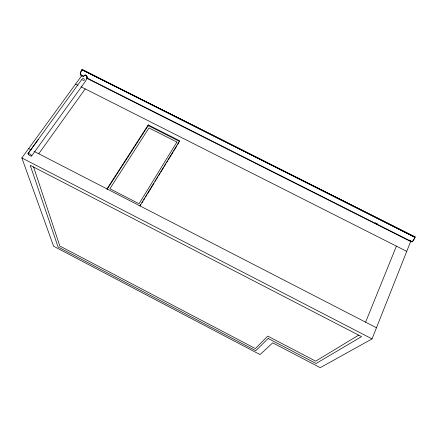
<?xml version="1.0" encoding="UTF-8"?>
<svg xmlns="http://www.w3.org/2000/svg" width="437" height="437" viewBox="0 0 437 437"><rect width="100%" height="100%" fill="white"/><g stroke="black" fill="none" stroke-linecap="round" stroke-linejoin="round"><path stroke-width="0.66" d="M148.192 126.167L148.241 124.922L179.673 140.818L139.873 205.854M415.15 236.903L414.822 237.307L82.09 69.838L82.041 69.499L415.15 236.903L414.402 238.291A2.89 0.65 -61.1 0 1 412.736 241.104A2.89 0.65 -61.1 0 1 411.763 241.366M81.757 75.601L21.85 157.932L53.604 246.228L260.048 354.576L272.732 342.832L320.239 367.67L372.056 338.894L410.698 241.382M365.6 322.162L396.414 246.14M31.655 155.927L85.291 81.539L87.307 77.999M87.11 78.005L86.87 76.213M140.217 205.789L140.927 204.631M141.992 202.888L143.057 201.151M143.768 199.993L144.827 198.251M145.537 197.092L146.958 194.771M147.668 193.613L154.053 183.174M155.113 181.437L156.178 179.694M156.888 178.536L157.954 176.794M158.664 175.636L160.079 173.32M160.789 172.156L163.629 167.518M164.334 166.36L165.754 164.039M166.464 162.881L167.529 161.138M168.24 159.98L173.205 151.863M173.91 150.705L176.75 146.067M177.46 144.904L178.875 142.588M84.204 75.393L83.926 76.306M83.97 75.765L85.281 74.984M106.972 188.899L148.241 124.922M107.027 189.445L148.214 125.561L179.585 141.424M38.756 153.753L85.231 88.908M28.006 153.627L81.73 79.545M28.11 153.485L38.216 139.518M81.08 74.831A2.901 1.043 -65.7 0 1 80.299 73.716A2.901 1.043 -65.7 0 1 81.506 70.636L82.167 69.33M410.414 241.705L410.649 241.508L86.548 78.163M411.097 242.049L411.638 241.595L87.072 78.032M84.117 75.514L85.827 75.273L87.236 77.589M358.69 335.124L315.689 361.153L267.712 336.091L255.372 348.568L59.82 246.009L33.556 166.819M84.652 75.137L85.931 75.126L86.455 75.617L87.318 77.475L86.99 78.081M82.369 78.157L84.789 79.381M81.883 79.567L84.303 80.79M82.041 69.499L415.074 237.1M82.222 69.74L414.85 237.149M375.225 222.952L377.661 224.181M409.327 240.137L410.545 240.754M375.17 223.028L377.606 224.257M409.267 240.213L411.703 241.437A3.01 0.677 -61.1 0 0 412.703 241.197A3.01 0.677 -61.1 0 0 414.451 238.252M83.418 76.191L80.982 74.962L81.085 75.71M83.505 76.628L81.675 75.71L81.719 76.033M75.612 84.046L78.015 85.259M81.02 86.777L406.743 251.357M28.673 148.558L31.043 149.776M34.01 151.306L376.47 327.761M21.85 157.932L372.056 338.894M81.091 74.732A2.786 1.005 -65.7 0 1 80.359 73.64A2.786 1.005 -65.7 0 1 81.517 70.707M176.903 142.052L139.048 203.751L109.906 188.74L149.001 127.932L176.903 142.052M268.143 338.457L255.776 350.703L58.055 246.965L30.208 165.301L361.546 336.621L316.071 363.502L268.143 338.457M28.427 154.452A2.169 0.666 34.4 0 0 31.551 156.064A2.169 0.666 34.4 0 0 29.519 153.808A2.169 0.666 34.4 0 0 28.427 154.452"/></g></svg>
